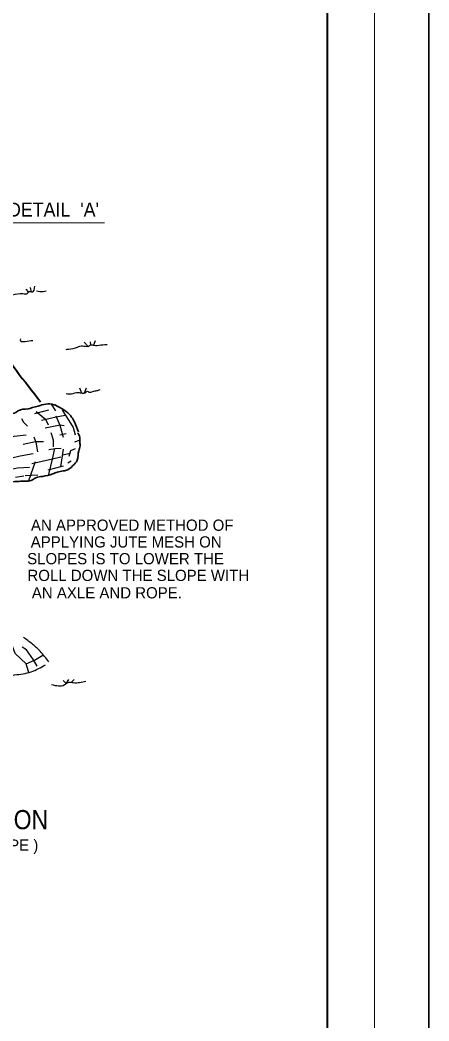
# Model space of a CAD drawing. Extents: x 225 to 596, y -309 to -30.
# Drawn here: x 552.9 to 596.2, y -201.5 to -95.5 of the extents above; entities that cross this region are included whole.
import ezdxf
from ezdxf.enums import TextEntityAlignment as Align

# ---------------------------------------------------------------- set-up
doc = ezdxf.new("R2010")
doc.units = 0
doc.header["$LTSCALE"] = 0.48
doc.layers.add('1', color=7, linetype='Continuous', lineweight=25)

msp = doc.modelspace()

# ---------------------------------------------------------------- linework, layer by layer
at = {"layer": '1', "lineweight": 13}
for p, q in [((590.4492, -303.5892), (590.4492, -73.5883)), ((546.4132, -116.9843), (561.841, -116.9843))]:
    msp.add_line(p, q, dxfattribs=at)
at = {"layer": '1', "lineweight": 40}
msp.add_line((585.4488, -295.1452), (585.4488, -86.0884), dxfattribs=at)
at = {"layer": '1'}
for p, q in [((554.1071, -124.3273), (554.0096, -123.8414)), ((553.8046, -124.2848), (553.5562, -124.014)), ((560.0976, -130.0336), (559.7042, -129.6403)), ((560.4184, -129.9211), (560.3618, -129.5836)), ((560.7226, -129.9211), (560.9077, -129.4636)), ((559.4508, -135.0248), (559.2325, -134.4998)), ((559.745, -134.999), (559.9367, -134.4482)), ((556.2022, -136.1983), (556.6564, -136.91)), ((554.4754, -137.1825), (555.9447, -136.8042)), ((557.1257, -139.441), (557.8074, -139.3043)), ((558.7007, -140.1686), (559.2158, -140.0019)), ((557.489, -140.9412), (557.2015, -142.8055)), ((557.399, -141.547), (558.2466, -141.3812)), ((554.4979, -142.2904), (553.8012, -144.3056)), ((555.8989, -143.1388), (557.5198, -142.6997)), ((557.9591, -142.3804), (558.3374, -142.1687)), ((552.4236, -143.8964), (553.302, -143.7597)), ((553.4387, -143.7447), (554.8013, -143.6697)), ((557.8049, -165.7465), (557.484, -165.4414)), ((557.8207, -165.7298), (558.0616, -165.3289)), ((558.3499, -165.6182), (558.6549, -165.3131))]:
    msp.add_line(p, q, dxfattribs=at)
at = {"layer": '1', "lineweight": 35}
msp.add_lwpolyline([(225.0716, -308.5504), (596.2096, -308.5504), (596.2096, -30.429), (225.0716, -30.429)], close=True, dxfattribs=at)
at = {"layer": '1'}
for points in [[(553.0745, -137.6984), (553.287, -138.0926), (553.7104, -138.5017)], [(554.6272, -136.9558), (555.5963, -137.7742), (555.8689, -138.3651)], [(555.1872, -137.8651), (556.7165, -137.5168), (557.6707, -137.335)], [(557.5198, -139.6986), (557.1715, -138.4409), (556.7165, -137.4558)], [(557.3532, -136.8342), (558.0649, -137.9251), (558.5491, -138.6527), (558.7617, -139.426)], [(555.5655, -138.6835), (557.1715, -138.3651), (557.5648, -138.4409)], [(551.181, -139.8802), (552.2719, -139.5778), (553.5437, -139.426)], [(554.3771, -139.6377), (554.5888, -140.1986), (554.7405, -141.2145)], [(556.1564, -139.1835), (556.4139, -139.9569), (556.4139, -140.7145)], [(553.2412, -140.4111), (554.5588, -140.1527), (555.3922, -140.1527)], [(556.5656, -140.8803), (556.3081, -142.0171), (555.9289, -143.6388)], [(555.9747, -140.972), (556.6264, -140.8653), (557.2473, -140.8353)], [(552.0294, -141.8512), (552.9387, -141.6379), (554.2862, -141.3962)], [(554.1421, -142.4721), (556.3539, -141.9871), (557.2165, -141.7596)], [(558.7466, -140.9262), (558.2466, -141.1228), (558.0649, -141.7146)], [(551.5902, -143.123), (552.6353, -142.9422), (553.8929, -142.8505)], [(553.8438, -164.5914), (553.5395, -163.6605), (552.4011, -162.5704), (552.0969, -161.7837)], [(554.7105, -163.9172), (554.3254, -163.2438), (553.5879, -162.1845), (553.1228, -161.912)], [(553.5721, -163.6605), (554.4379, -163.2754), (555.3197, -162.7629)]]:
    msp.add_lwpolyline(points, dxfattribs=at)
at = {"layer": '1', "lineweight": 40}
msp.add_spline([(534.4305, -107.1309), (539.4534, -113.7432), (542.3153, -117.856), (545.5456, -122.3363), (549.4359, -128.2118), (552.5187, -132.6188), (555.088, -135.9232)], degree=3, dxfattribs=at)
at = {"layer": '1'}
for points in [[(552.1527, -124.6082), (553.1887, -124.4898), (553.7079, -124.4457), (553.8587, -124.2732), (554.2154, -124.2948), (554.4737, -123.7114)], [(554.658, -124.2082), (555.3697, -124.2523), (555.6831, -124.1982)], [(552.9437, -129.2577), (552.9437, -129.4886), (553.4428, -129.5394), (554.2496, -129.4369)], [(557.7791, -130.3862), (558.0516, -130.3712), (558.9983, -130.1377), (559.52, -130.0178), (560.1459, -130.0336), (560.3701, -129.9136), (560.7392, -129.9452), (561.076, -129.9611), (561.8702, -129.8886), (562.1269, -129.8886)], [(557.7974, -135.0632), (558.3741, -135.0765), (559.0533, -134.9482), (559.5142, -135.0248), (559.7958, -134.999), (560.0392, -134.8198), (560.2059, -134.909), (560.6159, -134.8332), (561.051, -134.7557), (561.3843, -134.6398)], [(555.9606, -163.4521), (555.0313, -162.3295), (554.1812, -161.5587), (553.267, -160.8694)], [(545.6981, -167.3991), (548.1524, -166.259), (551.2627, -165.0406), (552.3369, -164.8481), (554.0846, -164.5105), (555.5922, -163.773)], [(556.2497, -165.8582), (557.6123, -165.8748), (557.9974, -165.634), (558.5266, -165.6498), (559.8892, -165.5056)]]:
    msp.add_spline(points, degree=3, dxfattribs=at)
at = {"layer": '1', "lineweight": 35}
for points in [[(553.6604, -136.73), (554.8263, -136.3833), (555.633, -136.1916), (556.5039, -136.2424), (556.7857, -136.3707), (557.7974, -136.9725), (558.3616, -137.5626), (558.6682, -138.0626), (559.0925, -139.1327)], [(553.7579, -136.6825), (552.7087, -136.9008), (552.4502, -137.0625), (551.041, -137.1783), (549.7984, -137.3958), (548.1174, -137.7767)], [(559.04, -139.2293), (559.2325, -139.7028), (559.2325, -140.0619), (559.2575, -140.6003), (559.1167, -141.1387), (558.9617, -142.1071), (558.4807, -142.7205), (557.9516, -143.1255), (557.4773, -143.2538), (556.8632, -143.3813), (556.3631, -143.5613), (555.313, -143.8297), (554.5696, -143.9839), (554.0954, -144.2531), (553.3912, -144.3431), (551.7469, -144.4264)]]:
    msp.add_spline(points, degree=3, dxfattribs=at)

# ---------------------------------------------------------------- texts
at = {"layer": '1'}
for s, height, width, p in [("SEE DETAIL  'A'", 1.485, 0.95, (554.2975, -116.3383)), ('SLOPE APPLICATION', 2.025, 0.9, (543.43, -181.1727))]:
    msp.add_text(s, height=height, dxfattribs=dict(at, width=width)).set_placement(p, align=Align.CENTER)
for s, p in [('AN APPROVED METHOD OF ', (565.0067, -149.5902)), ('APPLYING JUTE MESH ON ', (564.3692, -151.3612)), ('SLOPES IS TO LOWER THE ', (564.2991, -153.1322)), ('ROLL DOWN THE SLOPE WITH', (565.4317, -154.9031)), ('AN AXLE AND ROPE.', (562.1031, -156.7449)), ('( BEGIN AT TOP OF SLOPE )', (544.1167, -183.4471))]:
    msp.add_text(s, height=1.188, dxfattribs=at).set_placement(p, align=Align.CENTER)

doc.saveas('drawing.dxf')
